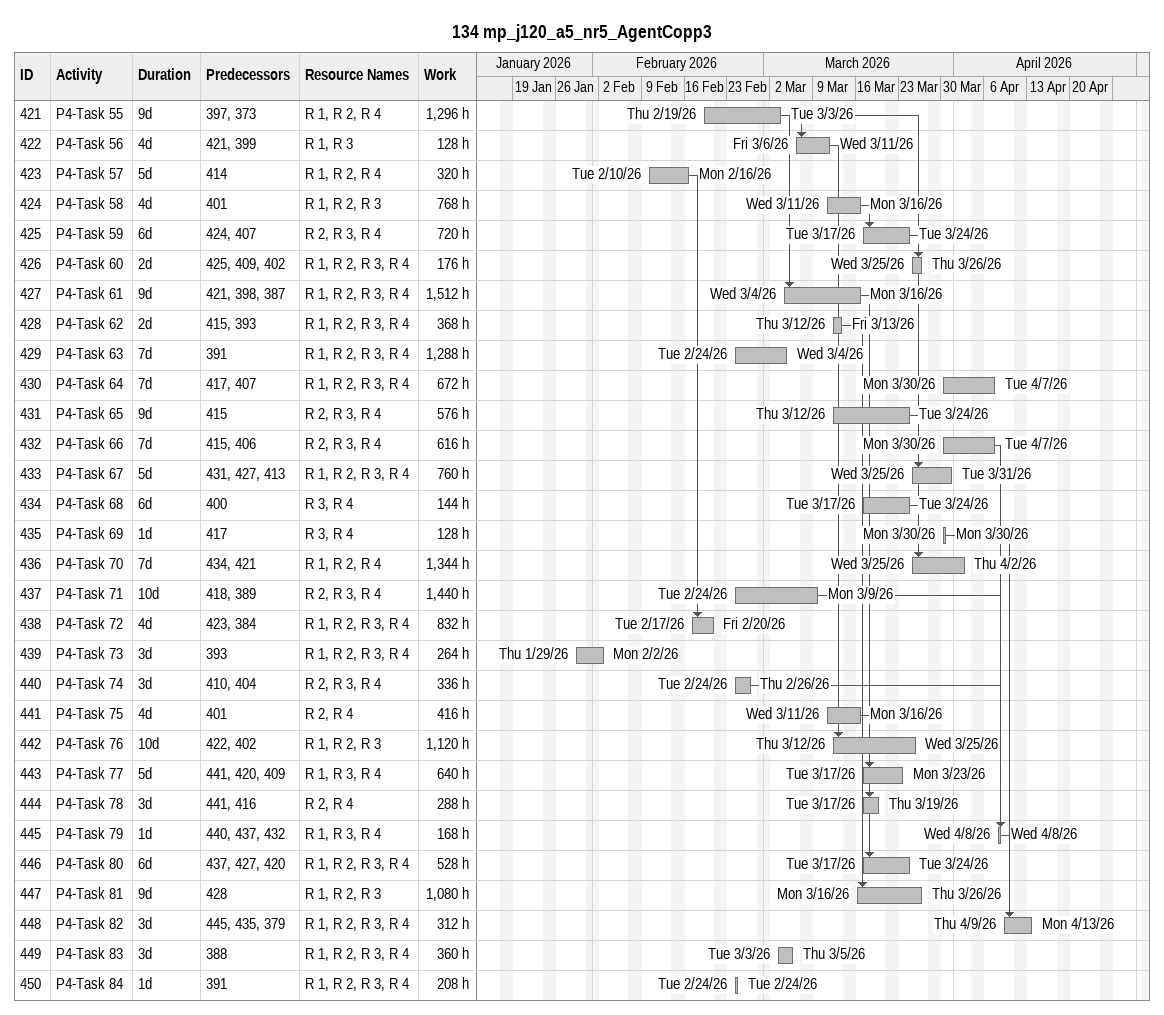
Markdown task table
134 mp_j120_a5_nr5_AgentCopp3

| ID | Task | Duration | Start | Finish | Predecessors | Resources | Work (h) |
|---|---|---|---|---|---|---|---|
| 421 | P4-Task 55 | 9d | 2026-02-19 | 2026-03-03 | 397, 373 | R 1, R 2, R 4 | 1296 |
| 422 | P4-Task 56 | 4d | 2026-03-06 | 2026-03-11 | 421, 399 | R 1, R 3 | 128 |
| 423 | P4-Task 57 | 5d | 2026-02-10 | 2026-02-16 | 414 | R 1, R 2, R 4 | 320 |
| 424 | P4-Task 58 | 4d | 2026-03-11 | 2026-03-16 | 401 | R 1, R 2, R 3 | 768 |
| 425 | P4-Task 59 | 6d | 2026-03-17 | 2026-03-24 | 424, 407 | R 2, R 3, R 4 | 720 |
| 426 | P4-Task 60 | 2d | 2026-03-25 | 2026-03-26 | 425, 409, 402 | R 1, R 2, R 3, R 4 | 176 |
| 427 | P4-Task 61 | 9d | 2026-03-04 | 2026-03-16 | 421, 398, 387 | R 1, R 2, R 3, R 4 | 1512 |
| 428 | P4-Task 62 | 2d | 2026-03-12 | 2026-03-13 | 415, 393 | R 1, R 2, R 3, R 4 | 368 |
| 429 | P4-Task 63 | 7d | 2026-02-24 | 2026-03-04 | 391 | R 1, R 2, R 3, R 4 | 1288 |
| 430 | P4-Task 64 | 7d | 2026-03-30 | 2026-04-07 | 417, 407 | R 1, R 2, R 3, R 4 | 672 |
| 431 | P4-Task 65 | 9d | 2026-03-12 | 2026-03-24 | 415 | R 2, R 3, R 4 | 576 |
| 432 | P4-Task 66 | 7d | 2026-03-30 | 2026-04-07 | 415, 406 | R 2, R 3, R 4 | 616 |
| 433 | P4-Task 67 | 5d | 2026-03-25 | 2026-03-31 | 431, 427, 413 | R 1, R 2, R 3, R 4 | 760 |
| 434 | P4-Task 68 | 6d | 2026-03-17 | 2026-03-24 | 400 | R 3, R 4 | 144 |
| 435 | P4-Task 69 | 1d | 2026-03-30 | 2026-03-30 | 417 | R 3, R 4 | 128 |
| 436 | P4-Task 70 | 7d | 2026-03-25 | 2026-04-02 | 434, 421 | R 1, R 2, R 4 | 1344 |
| 437 | P4-Task 71 | 10d | 2026-02-24 | 2026-03-09 | 418, 389 | R 2, R 3, R 4 | 1440 |
| 438 | P4-Task 72 | 4d | 2026-02-17 | 2026-02-20 | 423, 384 | R 1, R 2, R 3, R 4 | 832 |
| 439 | P4-Task 73 | 3d | 2026-01-29 | 2026-02-02 | 393 | R 1, R 2, R 3, R 4 | 264 |
| 440 | P4-Task 74 | 3d | 2026-02-24 | 2026-02-26 | 410, 404 | R 2, R 3, R 4 | 336 |
| 441 | P4-Task 75 | 4d | 2026-03-11 | 2026-03-16 | 401 | R 2, R 4 | 416 |
| 442 | P4-Task 76 | 10d | 2026-03-12 | 2026-03-25 | 422, 402 | R 1, R 2, R 3 | 1120 |
| 443 | P4-Task 77 | 5d | 2026-03-17 | 2026-03-23 | 441, 420, 409 | R 1, R 3, R 4 | 640 |
| 444 | P4-Task 78 | 3d | 2026-03-17 | 2026-03-19 | 441, 416 | R 2, R 4 | 288 |
| 445 | P4-Task 79 | 1d | 2026-04-08 | 2026-04-08 | 440, 437, 432 | R 1, R 3, R 4 | 168 |
| 446 | P4-Task 80 | 6d | 2026-03-17 | 2026-03-24 | 437, 427, 420 | R 1, R 2, R 3, R 4 | 528 |
| 447 | P4-Task 81 | 9d | 2026-03-16 | 2026-03-26 | 428 | R 1, R 2, R 3 | 1080 |
| 448 | P4-Task 82 | 3d | 2026-04-09 | 2026-04-13 | 445, 435, 379 | R 1, R 2, R 3, R 4 | 312 |
| 449 | P4-Task 83 | 3d | 2026-03-03 | 2026-03-05 | 388 | R 1, R 2, R 3, R 4 | 360 |
| 450 | P4-Task 84 | 1d | 2026-02-24 | 2026-02-24 | 391 | R 1, R 2, R 3, R 4 | 208 |
